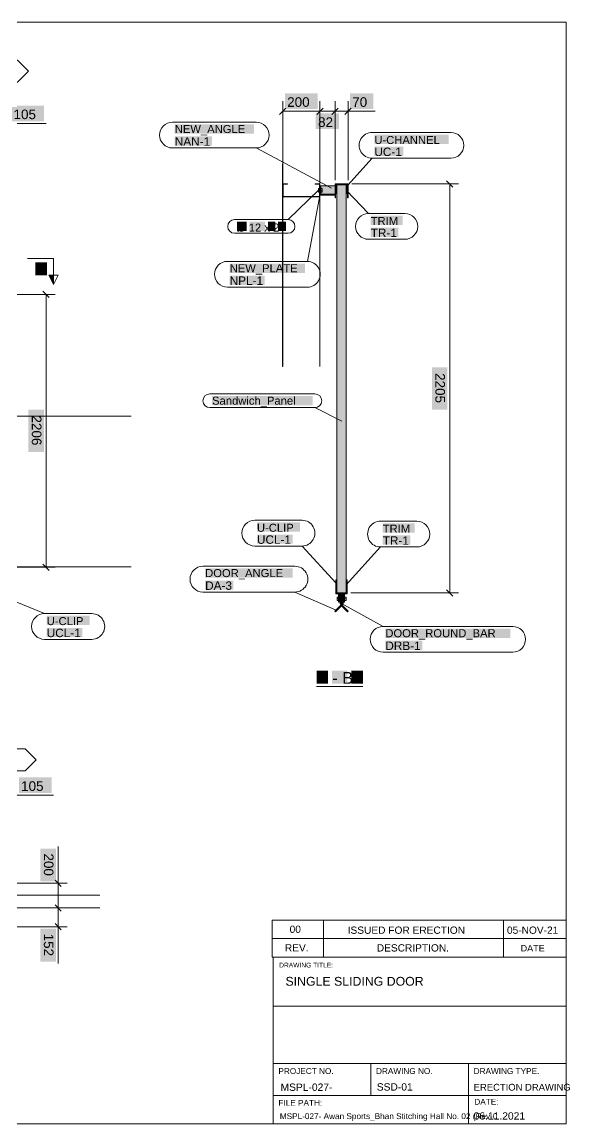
# Model space of a CAD drawing. Header units: inches. Extents: x 0.2 to 15.9, y 0.4 to 11.3.
# Drawn here: x 10.43 to 15.85, y 0.39 to 11.3 of the extents above; entities that cross this region are included whole.
import ezdxf

# ---------------------------------------------------------------- set-up
doc = ezdxf.new("R2010")
doc.units = ezdxf.units.IN
doc.header["$MEASUREMENT"] = 0
doc.layers.add('PDF_Geometry', color=7, linetype='Continuous')
doc.layers.add('PDF_Text', color=7, linetype='Continuous')
doc.layers.add('PDF_Solid Fills', color=7, linetype='Continuous', true_color=0xffffff)
doc.styles.add('PDF Arial', font='arial.ttf')

msp = doc.modelspace()

# ---------------------------------------------------------------- hatches: boundary and pattern name
at = {"layer": 'PDF_Solid Fills', "transparency": 33554559}
for color, points in [(256, [(13.35926015581333, 10.43830318485944), (13.35926015581333, 10.59252240194277), (13.35926015581333, 10.59252240194277), (13.03507272125777, 10.59252240194277), (13.03507272125777, 10.59252240194277), (13.03507272125777, 10.43830318485944), (13.03507272125777, 10.43830318485944)]), (256, [(13.90948162745222, 10.43830318485944), (13.90948162745222, 10.59252240194277), (13.90948162745222, 10.59252240194277), (13.67866770786889, 10.59252240194277), (13.67866770786889, 10.59252240194277), (13.67866770786889, 10.43830318485944), (13.67866770786889, 10.43830318485944)]), (256, [(10.65250526256833, 10.316674009785), (10.65250526256833, 10.47089452222945), (10.65250526256833, 10.47089452222945), (10.32831782801277, 10.47089452222945), (10.32831782801277, 10.47089452222945), (10.32831782801277, 10.316674009785), (10.32831782801277, 10.316674009785)]), (256, [(13.57144030581333, 10.24002225958166), (13.57144030581333, 10.394241476665), (13.57144030581333, 10.394241476665), (13.34063027231333, 10.394241476665), (13.34063027231333, 10.394241476665), (13.34063027231333, 10.24002225958166), (13.34063027231333, 10.24002225958166)]), (256, [(12.72881956128554, 10.19409393602611), (12.72881956128554, 10.28589099652611), (12.72881956128554, 10.28589099652611), (11.94527116950777, 10.28589099652611), (11.94527116950777, 10.28589099652611), (11.94527116950777, 10.19409393602611), (11.94527116950777, 10.19409393602611)]), (256, [(12.72881956128554, 10.19409393602611), (12.72881956128554, 10.28589099652611), (12.72881956128554, 10.28589099652611), (11.94527116950777, 10.28589099652611), (11.94527116950777, 10.28589099652611), (11.94527116950777, 10.19409393602611), (11.94527116950777, 10.19409393602611)]), (256, [(12.31255008678555, 10.07475749830389), (12.31255008678555, 10.16655455880389), (12.31255008678555, 10.16655455880389), (11.94527116950777, 10.16655455880389), (11.94527116950777, 10.16655455880389), (11.94527116950777, 10.07475749830389), (11.94527116950777, 10.07475749830389)]), (256, [(12.31255008678555, 10.07475749830389), (12.31255008678555, 10.16655455880389), (12.31255008678555, 10.16655455880389), (11.94527116950777, 10.16655455880389), (11.94527116950777, 10.16655455880389), (11.94527116950777, 10.07475749830389), (11.94527116950777, 10.07475749830389)]), (256, [(14.65435442253555, 10.09259850688722), (14.65435442253555, 10.18439556738722), (14.65435442253555, 10.18439556738722), (13.91934839303555, 10.18439556738722), (13.91934839303555, 10.18439556738722), (13.91934839303555, 10.09259850688722), (13.91934839303555, 10.09259850688722)]), (256, [(14.65435442253555, 10.09259850688722), (14.65435442253555, 10.18439556738722), (14.65435442253555, 10.18439556738722), (13.91934839303555, 10.18439556738722), (13.91934839303555, 10.18439556738722), (13.91934839303555, 10.09259850688722), (13.91934839303555, 10.09259850688722)]), (256, [(14.20495997370221, 9.973262069165), (14.20495997370221, 10.065059129665), (14.20495997370221, 10.065059129665), (13.91934839303555, 10.065059129665), (13.91934839303555, 10.065059129665), (13.91934839303555, 9.973262069165), (13.91934839303555, 9.973262069165)]), (256, [(14.20495997370221, 9.973262069165), (14.20495997370221, 10.065059129665), (14.20495997370221, 10.065059129665), (13.91934839303555, 10.065059129665), (13.91934839303555, 10.065059129665), (13.91934839303555, 9.973262069165), (13.91934839303555, 9.973262069165)]), (256, [(14.19870337953555, 9.290425413053887), (14.19870337953555, 9.382222473553888), (14.19870337953555, 9.382222473553888), (13.88341896189666, 9.382222473553888), (13.88341896189666, 9.382222473553888), (13.88341896189666, 9.290425413053887), (13.88341896189666, 9.290425413053887)]), (256, [(14.19870337953555, 9.290425413053887), (14.19870337953555, 9.382222473553888), (14.19870337953555, 9.382222473553888), (13.88341896189666, 9.382222473553888), (13.88341896189666, 9.382222473553888), (13.88341896189666, 9.290425413053887), (13.88341896189666, 9.290425413053887)]), (256, [(12.65592441011888, 9.230244231192778), (12.65592441011888, 9.322041291692777), (12.65592441011888, 9.322041291692777), (12.55955472489666, 9.322041291692777), (12.55955472489666, 9.322041291692777), (12.55955472489666, 9.230244231192778), (12.55955472489666, 9.230244231192778)]), (256, [(12.65592441011888, 9.230244231192778), (12.65592441011888, 9.322041291692777), (12.65592441011888, 9.322041291692777), (12.55955472489666, 9.322041291692777), (12.55955472489666, 9.322041291692777), (12.55955472489666, 9.230244231192778), (12.55955472489666, 9.230244231192778)]), (256, [(12.83908847122999, 9.230244231192778), (12.83908847122999, 9.322041291692777), (12.83908847122999, 9.322041291692777), (12.6834637873411, 9.322041291692777), (12.6834637873411, 9.322041291692777), (12.6834637873411, 9.230244231192778), (12.6834637873411, 9.230244231192778)]), (256, [(12.83908847122999, 9.230244231192778), (12.83908847122999, 9.322041291692777), (12.83908847122999, 9.322041291692777), (12.6834637873411, 9.322041291692777), (12.6834637873411, 9.322041291692777), (12.6834637873411, 9.230244231192778), (12.6834637873411, 9.230244231192778)]), (256, [(12.93906185106333, 9.230244231192778), (12.93906185106333, 9.322041291692777), (12.93906185106333, 9.322041291692777), (12.86662784845222, 9.322041291692777), (12.86662784845222, 9.322041291692777), (12.86662784845222, 9.230244231192778), (12.86662784845222, 9.230244231192778)]), (256, [(12.93906185106333, 9.230244231192778), (12.93906185106333, 9.322041291692777), (12.93906185106333, 9.322041291692777), (12.86662784845222, 9.322041291692777), (12.86662784845222, 9.322041291692777), (12.86662784845222, 9.230244231192778), (12.86662784845222, 9.230244231192778)]), (256, [(13.04441357022999, 9.230244231192778), (13.04441357022999, 9.322041291692777), (13.04441357022999, 9.322041291692777), (12.96660122828555, 9.322041291692777), (12.96660122828555, 9.322041291692777), (12.96660122828555, 9.230244231192778), (12.96660122828555, 9.230244231192778)]), (256, [(13.04441357022999, 9.230244231192778), (13.04441357022999, 9.322041291692777), (13.04441357022999, 9.322041291692777), (12.96660122828555, 9.322041291692777), (12.96660122828555, 9.322041291692777), (12.96660122828555, 9.230244231192778), (12.96660122828555, 9.230244231192778)]), (256, [(14.15540463903555, 9.171088975331665), (14.15540463903555, 9.262886035831666), (14.15540463903555, 9.262886035831666), (13.88341896189666, 9.262886035831666), (13.88341896189666, 9.262886035831666), (13.88341896189666, 9.171088975331665), (13.88341896189666, 9.171088975331665)]), (256, [(14.15540463903555, 9.171088975331665), (14.15540463903555, 9.262886035831666), (14.15540463903555, 9.262886035831666), (13.88341896189666, 9.262886035831666), (13.88341896189666, 9.262886035831666), (13.88341896189666, 9.171088975331665), (13.88341896189666, 9.171088975331665)]), (256, [(10.68171954170722, 8.792764565673888), (10.68171954170722, 8.921281227590557), (10.68171954170722, 8.921281227590557), (10.56738578859611, 8.921281227590557), (10.56738578859611, 8.921281227590557), (10.56738578859611, 8.792764565673888), (10.56738578859611, 8.792764565673888)]), (256, [(13.23464382620222, 8.816792167109444), (13.23464382620222, 8.908589227609443), (13.23464382620222, 8.908589227609443), (12.48834354317444, 8.908589227609443), (12.48834354317444, 8.908589227609443), (12.48834354317444, 8.816792167109444), (12.48834354317444, 8.816792167109444)]), (256, [(13.23464382620222, 8.816792167109444), (13.23464382620222, 8.908589227609443), (13.23464382620222, 8.908589227609443), (12.48834354317444, 8.908589227609443), (12.48834354317444, 8.908589227609443), (12.48834354317444, 8.816792167109444), (12.48834354317444, 8.816792167109444)]), (7, [(10.700078694735, 8.792764565673888), (10.74597852034611, 8.792764565673888), (10.74597852034611, 8.792764565673888), (10.745977224985, 8.70096750517389), (10.745977224985, 8.70096750517389)]), (256, [(12.83531637967444, 8.697455729387222), (12.83531637967444, 8.789252789887222), (12.83531637967444, 8.789252789887222), (12.48834354317444, 8.789252789887222), (12.48834354317444, 8.789252789887222), (12.48834354317444, 8.697455729387222), (12.48834354317444, 8.697455729387222)]), (256, [(12.83531637967444, 8.697455729387222), (12.83531637967444, 8.789252789887222), (12.83531637967444, 8.789252789887222), (12.48834354317444, 8.789252789887222), (12.48834354317444, 8.789252789887222), (12.48834354317444, 8.697455729387222), (12.48834354317444, 8.697455729387222)]), (256, [(14.64249927764667, 7.881840673303887), (14.48828135592444, 7.881840673303887), (14.48828135592444, 7.881840673303887), (14.48828135592444, 7.464277133053888), (14.48828135592444, 7.464277133053888), (14.64250057300777, 7.464278428414999), (14.64250057300777, 7.464278428414999)]), (256, [(13.30922424217444, 7.505710553553888), (13.30922424217444, 7.597507614053887), (13.30922424217444, 7.597507614053887), (12.31420167220221, 7.597507614053887), (12.31420167220221, 7.597507614053887), (12.31420167220221, 7.505710553553888), (12.31420167220221, 7.505710553553888)]), (256, [(13.30922424217444, 7.505710553553888), (13.30922424217444, 7.597507614053887), (13.30922424217444, 7.597507614053887), (12.31420167220221, 7.597507614053887), (12.31420167220221, 7.597507614053887), (12.31420167220221, 7.505710553553888), (12.31420167220221, 7.505710553553888)]), (256, [(10.65067750804055, 7.462753840201668), (10.49645829095722, 7.462753840201668), (10.49645829095722, 7.462753840201668), (10.49646088167944, 7.045190299951668), (10.49646088167944, 7.045190299951668), (10.65068009876277, 7.045191595312779), (10.65068009876277, 7.045191595312779)]), (256, [(13.18240320795221, 6.254915046109443), (13.18240320795221, 6.346712106609444), (13.18240320795221, 6.346712106609444), (12.75824368892444, 6.346712106609444), (12.75824368892444, 6.346712106609444), (12.75824368892444, 6.254915046109443), (12.75824368892444, 6.254915046109443)]), (256, [(13.18240320795221, 6.254915046109443), (13.18240320795221, 6.346712106609444), (13.18240320795221, 6.346712106609444), (12.75824368892444, 6.346712106609444), (12.75824368892444, 6.346712106609444), (12.75824368892444, 6.254915046109443), (12.75824368892444, 6.254915046109443)]), (256, [(14.31742711145221, 6.245172635192776), (14.31742711145221, 6.336969695692777), (14.31742711145221, 6.336969695692777), (14.00214398917444, 6.336969695692777), (14.00214398917444, 6.336969695692777), (14.00214398917444, 6.245172635192776), (14.00214398917444, 6.245172635192776)]), (256, [(14.31742711145221, 6.245172635192776), (14.31742711145221, 6.336969695692777), (14.31742711145221, 6.336969695692777), (14.00214398917444, 6.336969695692777), (14.00214398917444, 6.336969695692777), (14.00214398917444, 6.245172635192776), (14.00214398917444, 6.245172635192776)]), (256, [(13.11194074495222, 6.135578608387221), (13.11194074495222, 6.227375668887221), (13.11194074495222, 6.227375668887221), (12.75824368892444, 6.227375668887221), (12.75824368892444, 6.227375668887221), (12.75824368892444, 6.135578608387221), (12.75824368892444, 6.135578608387221)]), (256, [(13.11194074495222, 6.135578608387221), (13.11194074495222, 6.227375668887221), (13.11194074495222, 6.227375668887221), (12.75824368892444, 6.227375668887221), (12.75824368892444, 6.227375668887221), (12.75824368892444, 6.135578608387221), (12.75824368892444, 6.135578608387221)]), (256, [(14.27412837095221, 6.125836197470555), (14.27412837095221, 6.217633257970555), (14.27412837095221, 6.217633257970555), (14.00214398917444, 6.217633257970555), (14.00214398917444, 6.217633257970555), (14.00214398917444, 6.125836197470555), (14.00214398917444, 6.125836197470555)]), (256, [(14.27412837095221, 6.125836197470555), (14.27412837095221, 6.217633257970555), (14.27412837095221, 6.217633257970555), (14.00214398917444, 6.217633257970555), (14.00214398917444, 6.217633257970555), (14.00214398917444, 6.125836197470555), (14.00214398917444, 6.125836197470555)]), (256, [(13.11150679897999, 5.799390948498333), (13.11150679897999, 5.891188008998332), (13.11150679897999, 5.891188008998332), (12.24579753800777, 5.891188008998332), (12.24579753800777, 5.891188008998332), (12.24579753800777, 5.799390948498333), (12.24579753800777, 5.799390948498333)]), (256, [(13.11150679897999, 5.799390948498333), (13.11150679897999, 5.891188008998332), (13.11150679897999, 5.891188008998332), (12.24579753800777, 5.891188008998332), (12.24579753800777, 5.891188008998332), (12.24579753800777, 5.799390948498333), (12.24579753800777, 5.799390948498333)]), (256, [(12.52468489914666, 5.68005451077611), (12.52468489914666, 5.77185157127611), (12.52468489914666, 5.77185157127611), (12.24579753800777, 5.77185157127611), (12.24579753800777, 5.77185157127611), (12.24579753800777, 5.68005451077611), (12.24579753800777, 5.68005451077611)]), (256, [(12.52468489914666, 5.68005451077611), (12.52468489914666, 5.77185157127611), (12.52468489914666, 5.77185157127611), (12.24579753800777, 5.77185157127611), (12.24579753800777, 5.77185157127611), (12.24579753800777, 5.68005451077611), (12.24579753800777, 5.68005451077611)]), (256, [(11.10265102084611, 5.331226768979446), (11.10265102084611, 5.423023829479445), (11.10265102084611, 5.423023829479445), (10.67849150181833, 5.423023829479445), (10.67849150181833, 5.423023829479445), (10.67849150181833, 5.331226768979446), (10.67849150181833, 5.331226768979446)]), (256, [(11.10265102084611, 5.331226768979446), (11.10265102084611, 5.423023829479445), (11.10265102084611, 5.423023829479445), (10.67849150181833, 5.423023829479445), (10.67849150181833, 5.423023829479445), (10.67849150181833, 5.331226768979446), (10.67849150181833, 5.331226768979446)]), (256, [(11.03218855784611, 5.211890331257223), (11.03218855784611, 5.303687391757224), (11.03218855784611, 5.303687391757224), (10.67849150181833, 5.303687391757224), (10.67849150181833, 5.303687391757224), (10.67849150181833, 5.211890331257223), (10.67849150181833, 5.211890331257223)]), (256, [(11.03218855784611, 5.211890331257223), (11.03218855784611, 5.303687391757224), (11.03218855784611, 5.303687391757224), (10.67849150181833, 5.303687391757224), (10.67849150181833, 5.303687391757224), (10.67849150181833, 5.211890331257223), (10.67849150181833, 5.211890331257223)]), (256, [(15.26571175717444, 5.203930285414999), (15.26571175717444, 5.295727345914999), (15.26571175717444, 5.295727345914999), (14.02824162948, 5.295727345914999), (14.02824162948, 5.295727345914999), (14.02824162948, 5.203930285414999), (14.02824162948, 5.203930285414999)]), (256, [(15.26571175717444, 5.203930285414999), (15.26571175717444, 5.295727345914999), (15.26571175717444, 5.295727345914999), (14.02824162948, 5.295727345914999), (14.02824162948, 5.295727345914999), (14.02824162948, 5.203930285414999), (14.02824162948, 5.203930285414999)]), (256, [(14.39552054675778, 5.084593847692777), (14.39552054675778, 5.176390908192777), (14.39552054675778, 5.176390908192777), (14.02824162948, 5.176390908192777), (14.02824162948, 5.176390908192777), (14.02824162948, 5.084593847692777), (14.02824162948, 5.084593847692777)]), (256, [(14.39552054675778, 5.084593847692777), (14.39552054675778, 5.176390908192777), (14.39552054675778, 5.176390908192777), (14.02824162948, 5.176390908192777), (14.02824162948, 5.176390908192777), (14.02824162948, 5.084593847692777), (14.02824162948, 5.084593847692777)]), (256, [(13.46188254911888, 4.749862173692776), (13.46188254911888, 4.878377540248332), (13.46188254911888, 4.878377540248332), (13.34754750064666, 4.878377540248332), (13.34754750064666, 4.878377540248332), (13.34754750064666, 4.749862173692776), (13.34754750064666, 4.749862173692776)]), (256, [(13.65273587378555, 4.749862173692776), (13.65273587378555, 4.878377540248332), (13.65273587378555, 4.878377540248332), (13.50043638186888, 4.878377540248332), (13.50043638186888, 4.878377540248332), (13.50043638186888, 4.749862173692776), (13.50043638186888, 4.749862173692776)]), (256, [(13.80562475500777, 4.749862173692776), (13.80562475500777, 4.878377540248332), (13.80562475500777, 4.878377540248332), (13.69128970653555, 4.878377540248332), (13.69128970653555, 4.878377540248332), (13.69128970653555, 4.749862173692776), (13.69128970653555, 4.749862173692776)]), (256, [(10.72731240559583, 3.668601624289724), (10.72731240559583, 3.822822136734167), (10.72731240559583, 3.822822136734167), (10.40312497104028, 3.822822136734167), (10.40312497104028, 3.822822136734167), (10.40312497104028, 3.668601624289724), (10.40312497104028, 3.668601624289724)]), (256, [(10.76987149490139, 3.11929597295639), (10.61565227781805, 3.11929597295639), (10.61565227781805, 3.11929597295639), (10.61565357317916, 2.795107243039726), (10.61565357317916, 2.795107243039726), (10.7698727902625, 2.795107243039726), (10.7698727902625, 2.795107243039726)]), (256, [(10.76987149490139, 2.325717600095281), (10.61565227781805, 2.325717600095281), (10.61565227781805, 2.325717600095281), (10.61565357317916, 2.001530165539723), (10.61565357317916, 2.001530165539723), (10.7698727902625, 2.001530165539723), (10.7698727902625, 2.001530165539723)])]:
    msp.add_hatch(color=color, dxfattribs=at).paths.add_polyline_path(points)
h = msp.add_hatch(color=7, dxfattribs=at)
h.paths.add_polyline_path([(13.01313837156333, 10.41627168308166), (13.01350625411888, 10.41626650163722)], flags=0)
h.paths.add_polyline_path([(13.01314355300784, 10.41664215626665, 0.4137932044647283), (13.01276789828555, 10.41626650163722)], flags=0)
h = msp.add_hatch(color=7, dxfattribs=at)
h.paths.add_polyline_path([(13.38119709622999, 10.41627168308166), (13.38157016022999, 10.41626650163722)], flags=0)
h.paths.add_polyline_path([(13.38157016022484, 10.41626650163721, 0.4137931939431211), (13.38119450550777, 10.41664215635944)], flags=0)
h = msp.add_hatch(color=7, dxfattribs=at)
h.paths.add_polyline_path([(13.38119709622999, 10.41627168308166), (13.38157016022999, 10.41626650163722)], flags=0)
h.paths.add_polyline_path([(13.38157016022484, 10.41626650163721, 0.4137931939431211), (13.38119450550777, 10.41664215635944)], flags=0)
h = msp.add_hatch(color=7, dxfattribs=at)
h.paths.add_polyline_path([(13.53087348189666, 10.41627168308166), (13.53123618300777, 10.41626650163722)], flags=0)
h.paths.add_polyline_path([(13.53087348189675, 10.41590380057645, 0.4152420814774508), (13.53123618300777, 10.41626650163722)], flags=0)
h.paths.add_polyline_path([(13.5305107808251, 10.41626650163715, 0.4152421701289797), (13.53087348189666, 10.41590380052611)], flags=0)
h = msp.add_hatch(color=7, dxfattribs=at)
h.paths.add_polyline_path([(13.53087348189666, 10.41627168308166), (13.53123618300777, 10.41626650163722)], flags=0)
h.paths.add_polyline_path([(13.53087348189675, 10.41590380057645, 0.4152420814774508), (13.53123618300777, 10.41626650163722)], flags=0)
h.paths.add_polyline_path([(13.5305107808251, 10.41626650163715, 0.4152421701289797), (13.53087348189666, 10.41590380052611)], flags=0)
h = msp.add_hatch(color=7, dxfattribs=at)
h.paths.add_polyline_path([(13.65939014381333, 10.41627168308166), (13.65976191245222, 10.41626650163722)], flags=0)
h.paths.add_polyline_path([(13.65976191242091, 10.4162665016372, 0.4137931143410961), (13.65938625772999, 10.41664215635944)], flags=0)
at = {"layer": 'PDF_Solid Fills', "true_color": 0xe4e4e4, "transparency": 33554559}
for points in [[(13.38950683775777, 9.587261297748332), (13.38950683775777, 9.679058358248334), (13.38950683775777, 9.679058358248334), (13.38032661356332, 9.679058358248334), (13.38032661356332, 9.679058358248334), (13.38032661356332, 9.587261297748332), (13.38032661356332, 9.587261297748332)], [(13.38950683775777, 9.587261297748332), (13.53087348189666, 9.587261297748332), (13.53087348189666, 9.587261297748332), (13.53087348189666, 9.679058358248334), (13.53087348189666, 9.679058358248334), (13.38950683775777, 9.679058358248334), (13.38950683775777, 9.679058358248334)], [(13.65939014381333, 9.69741751127611), (13.53087348189666, 9.69741751127611), (13.53087348189666, 9.69741751127611), (13.53087348189666, 9.55972192052611), (13.53087348189666, 9.55972192052611), (13.53638265270222, 9.55972192052611), (13.53638265270222, 9.55972192052611), (13.53638265270222, 9.691910931192776), (13.53638265270222, 9.691910931192776), (13.65388356372999, 9.691910931192776), (13.65388356372999, 9.691910931192776), (13.65388356372999, 9.55972192052611), (13.65388356372999, 9.55972192052611), (13.65939014381333, 9.55972192052611), (13.65939014381333, 9.55972192052611)], [(13.64102969542444, 9.689156993470554), (13.54923263492444, 9.689156993470554), (13.54923263492444, 9.689156993470554), (13.54923263492444, 5.650077263942777), (13.54923263492444, 5.650077263942777), (13.64102969542444, 5.650077263942777), (13.64102969542444, 5.650077263942777)], [(13.65204544631333, 5.779512336887221), (13.64653886623, 5.779512336887221), (13.64653886623, 5.779512336887221), (13.64653886623, 5.647323326220554), (13.64653886623, 5.647323326220554), (13.5437260548411, 5.647323326220554), (13.5437260548411, 5.647323326220554), (13.5437260548411, 5.779512336887221), (13.5437260548411, 5.779512336887221), (13.53821817939666, 5.779512336887221), (13.53821817939666, 5.779512336887221), (13.53821817939666, 5.64181545077611), (13.53821817939666, 5.64181545077611), (13.65204544631333, 5.64181545077611), (13.65204544631333, 5.64181545077611)], [(13.61899948900777, 5.559198614470554), (13.62450606909111, 5.559198614470554), (13.62450606909111, 5.559198614470554), (13.62450606909111, 5.64181545077611), (13.62450606909111, 5.64181545077611), (13.56575755661889, 5.64181545077611), (13.56575755661889, 5.64181545077611), (13.56575755661889, 5.559198614470554), (13.56575755661889, 5.559198614470554), (13.57126543206332, 5.559198614470554), (13.57126543206332, 5.559198614470554), (13.57126543206332, 5.636307575331666), (13.57126543206332, 5.636307575331666), (13.61899948900777, 5.636307575331666), (13.61899948900777, 5.636307575331666)], [(13.58044565625777, 5.544510514831666), (13.60982056017443, 5.544510514831666), (13.60982056017443, 5.544510514831666), (13.60982056017443, 5.636307575331666), (13.60982056017443, 5.636307575331666), (13.58044565625777, 5.636307575331666), (13.58044565625777, 5.636307575331666)], [(13.66004171045222, 5.468584218664999), (13.59513116517443, 5.533494763942777), (13.59513116517443, 5.533494763942777), (13.53022191525777, 5.468584218664999), (13.53022191525777, 5.468584218664999), (13.53671167442444, 5.462093164137221), (13.53671167442444, 5.462093164137221), (13.59513116517443, 5.520512654887221), (13.59513116517443, 5.520512654887221), (13.65355195128555, 5.462093164137221), (13.65355195128555, 5.462093164137221)]]:
    msp.add_hatch(color=254, dxfattribs=at).paths.add_polyline_path(points)
at = {"layer": 'PDF_Solid Fills', "transparency": 33554559}
h = msp.add_hatch(color=7, dxfattribs=at)
h.paths.add_polyline_path([(10.79190429204028, 2.77582967898417), (10.79227476531805, 2.775834860428613)], flags=0)
h.paths.add_polyline_path([(10.79189911059583, 2.775459205709776, 0.4137930801144044), (10.79227476531805, 2.775834860428613)], flags=0)
h = msp.add_hatch(color=7, dxfattribs=at)
h.paths.add_polyline_path([(10.79190429204028, 2.531037517650833), (10.79227476531805, 2.531037517650833)], flags=0)
h.paths.add_polyline_path([(10.79153640948241, 2.531037517650837, 0.4152421039752606), (10.79189911059583, 2.530674816539722)], flags=0)
h.paths.add_polyline_path([(10.79189911059582, 2.531400218756798, 0.4152420987784724), (10.79153640948472, 2.531037517650833)], flags=0)
h = msp.add_hatch(color=7, dxfattribs=at)
h.paths.add_polyline_path([(10.79190429204028, 2.531037517650833), (10.79227476531805, 2.531037517650833)], flags=0)
h.paths.add_polyline_path([(10.79153640948241, 2.531037517650837, 0.4152421039752606), (10.79189911059583, 2.530674816539722)], flags=0)
h.paths.add_polyline_path([(10.79189911059582, 2.531400218756798, 0.4152420987784724), (10.79153640948472, 2.531037517650833)], flags=0)
h = msp.add_hatch(color=7, dxfattribs=at)
h.paths.add_polyline_path([(10.79190429204028, 2.344996459511946), (10.79227476531805, 2.344997754873059)], flags=0)
h.paths.add_polyline_path([(10.79153640948555, 2.344997754873058, 0.4152420833879865), (10.79189911059583, 2.344635053761948)], flags=0)
h.paths.add_polyline_path([(10.79189911059583, 2.34536045598401, 0.4152421099200545), (10.79153640948472, 2.344997754873059)], flags=0)

# ---------------------------------------------------------------- linework, layer by layer
at = {"layer": 'PDF_Geometry', "lineweight": 9}
for points in [[(0.3936978358333333, 0.3937011275000013), (15.81563249777777, 0.3937011275000013), (15.81563249777777, 11.29921678583333), (0.3936978358333333, 11.29921678583333)], [(10.38983193645722, 10.92336156761833), (10.22824859145722, 10.92336156761833), (10.11809108256833, 10.81321701234055), (10.22824859145722, 10.70305950345167), (10.38983193645722, 10.70305950345167), (10.49998944534611, 10.81321701234055)], [(13.35004107078554, 10.385113066915), (13.41234794022999, 10.44743288997055)], [(13.49972004717444, 10.385113066915), (13.56202691661888, 10.44743288997055)], [(13.01313837156333, 9.891469082526111), (13.01226788889666, 9.891469082526111), (13.01226788889666, 7.890848614470554), (13.01313837156333, 7.890848614470554)], [(13.38119709622999, 9.891469082526111), (13.38032661356332, 9.891469082526111), (13.38032661356332, 7.890848614470554), (13.38119709622999, 7.890848614470554)], [(13.37966597939666, 9.690164784415), (13.37884990189666, 9.691913521914998), (13.37774884495222, 9.693480908859444), (13.37638871578555, 9.69484103802611), (13.37482132884111, 9.695942094970555), (13.37308554495222, 9.696758172470554), (13.37122022495222, 9.697250409692778), (13.36931604411888, 9.69741880663722), (13.33443196939666, 9.69741880663722), (13.33443196939666, 9.694659687470555), (13.36931604411888, 9.694659687470555), (13.3707409413411, 9.694543104970554), (13.3721399313411, 9.694167450248333), (13.37344824606333, 9.693558630526107), (13.37462702467444, 9.692729599415), (13.3756374063411, 9.691719217748332), (13.37646643745221, 9.690527485526111), (13.37707525717444, 9.689232124415), (13.37745091189666, 9.687833134414998), (13.37756749439666, 9.686408237192776), (13.37756749439666, 9.579916600248332), (13.37741205106333, 9.578310352470554), (13.37694572106333, 9.576755919137222), (13.37618145800777, 9.575331021914998), (13.37515812272999, 9.574074521637222), (13.37390162245222, 9.573051186359441), (13.37247672523, 9.572286923303889), (13.37092229189666, 9.571820593303888), (13.36931604411888, 9.571652196359445), (13.02415412245222, 9.571652196359445), (13.02254787467444, 9.571820593303888), (13.0209934413411, 9.572286923303889), (13.01956854411888, 9.573051186359441), (13.01831204384111, 9.574074521637222), (13.01728870856333, 9.575331021914998), (13.01652444550777, 9.576755919137222), (13.01604516189666, 9.578310352470554), (13.01588971856333, 9.579916600248332), (13.01588971856333, 9.686408237192776), (13.01601925467444, 9.687833134414998), (13.01639490939666, 9.689232124415), (13.01700372911889, 9.690527485526111), (13.01781980661889, 9.691719217748332), (13.01884314189666, 9.692729599415), (13.02002192050777, 9.693558630526107), (13.02133023522999, 9.694167450248333), (13.02271627161889, 9.694543104970554), (13.02415412245222, 9.694659687470555), (13.05903819717444, 9.694659687470555), (13.05903819717444, 9.69741880663722), (13.02415412245222, 9.69741880663722), (13.02223698800778, 9.697250409692778), (13.02038462161888, 9.696758172470554), (13.01864883773, 9.695942094970555), (13.01706849717444, 9.69484103802611), (13.01572132161889, 9.693480908859444), (13.01460731106332, 9.691913521914998), (13.01380418717444, 9.690164784415), (13.0132989963411, 9.688312418026111), (13.01314355300777, 9.686408237192776), (13.01314355300777, 9.579916600248332), (13.01335081078555, 9.577766300803887), (13.01397258411888, 9.575706676637221), (13.01499591939666, 9.573802495803887), (13.01636900217444, 9.572131479970555), (13.01802706439666, 9.570758397192778), (13.01993124522999, 9.569735061914999), (13.02200382300777, 9.569113288581663), (13.02415412245222, 9.568906030803888), (13.36931604411888, 9.568906030803888), (13.37122022495222, 9.569074427748332), (13.37308554495222, 9.569566664970555), (13.37482132884111, 9.570382742470555), (13.37638871578555, 9.571483799414999), (13.37774884495222, 9.572830974970554), (13.37884990189666, 9.57441131552611), (13.37966597939666, 9.576147099415), (13.38015821661888, 9.577999465803888), (13.38032661356332, 9.579916600248332), (13.38032661356332, 9.686408237192776), (13.38015821661888, 9.688312418026111)], [(13.53087348189666, 9.69741880663722), (13.53087348189666, 9.55972192052611), (13.53637876661888, 9.55972192052611), (13.53637876661888, 9.691913521914998), (13.65388097300777, 9.691913521914998), (13.65388097300777, 9.55972192052611), (13.65938625772999, 9.55972192052611), (13.65938625772999, 9.69741880663722)], [(13.54556287689666, 9.691913521914998), (13.54556287689666, 9.599657903581665), (13.54832199606333, 9.599657903581665), (13.54832199606333, 9.689154402748333), (13.64195069717444, 9.689154402748333), (13.64195069717444, 9.599657903581665), (13.64470981634111, 9.599657903581665), (13.64470981634111, 9.691913521914998)], [(13.54922874884111, 9.689154402748333), (13.54922874884111, 5.650075968581665), (13.64103099078555, 5.650075968581665), (13.64103099078555, 9.689154402748333)], [(10.70008387617944, 8.792764565673888), (10.79187316451277, 8.792764565673888), (10.74597852034611, 8.700962323729446)], [(13.62450218300778, 5.641811564692777), (13.62450218300778, 5.55919343302611), (13.61899689828555, 5.55919343302611), (13.61899689828555, 5.636306279970554), (13.5712628413411, 5.636306279970554), (13.5712628413411, 5.55919343302611), (13.56575755661889, 5.55919343302611), (13.56575755661889, 5.641811564692777)], [(13.59513634661888, 5.533493468581665), (13.5302258013411, 5.468582923303888), (13.53671556050777, 5.462093164137221), (13.59513634661888, 5.520513950248332), (13.65355713273, 5.462093164137221), (13.66004689189666, 5.468582923303888)], [(10.46463907948472, 4.10778992292861), (10.30305573448472, 4.10778992292861), (10.19289822559583, 3.997632414039724), (10.30305573448472, 3.887474905150831), (10.46463907948472, 3.887474905150831), (10.57479658837361, 3.997632414039724)], [(10.88003548059583, 2.531037517650833), (9.661709494762501, 2.531037517650833)], [(10.82306549892916, 2.499884082928609), (10.76074567587361, 2.562190952373054)]]:
    msp.add_lwpolyline(points, close=True, dxfattribs=at)
for points in [[(13.01314355300777, 9.723118771081666), (13.01314355300777, 10.51541344108166)], [(13.38119450550777, 10.51541344108166), (13.38119450550777, 9.715774073581663), (13.38119450550777, 10.50440287163722)], [(13.53087348189666, 10.50440287163722), (13.53087348189666, 9.734142294137222), (13.53087348189666, 10.51541344108166)], [(13.65938625772999, 9.734142294137222), (13.65938625772999, 10.51541344108166)], [(13.04429698772999, 10.44743288997055), (12.98197716467443, 10.385113066915)], [(13.01314355300777, 10.41626650163722), (13.38119450550777, 10.41626650163722), (13.53087348189666, 10.41626650163722), (13.65938625772999, 10.41626650163722), (13.92875660078555, 10.41626650163722), (13.65938625772999, 10.41626650163722)], [(13.69053969245221, 10.44743288997055), (13.62823282300777, 10.385113066915)], [(2.847760263957222, 10.29464509872944), (10.18052748812389, 10.29464509872944), (10.30904026395722, 10.29464509872944), (10.67178023590166, 10.29464509872944), (10.30904026395722, 10.29464509872944)], [(14.63338123078555, 9.728572241359444), (14.69568810022999, 9.666265371915)], [(13.37756749439666, 9.650604456081666), (13.36563721856333, 9.650604456081666), (13.36563721856333, 9.615720381359443), (13.37756749439666, 9.615720381359443)], [(13.36563721856333, 9.633155941915), (13.37756749439666, 9.633155941915)], [(13.38032661356332, 9.679063539692777), (13.3895107238411, 9.679063539692777)], [(13.53087348189666, 9.679063539692777), (13.3895107238411, 9.679063539692777), (13.3895107238411, 9.587261297748332), (13.53087348189666, 9.587261297748332)], [(13.3895107238411, 9.615720381359443), (13.40418716522999, 9.615720381359443), (13.40418716522999, 9.650604456081666), (13.3895107238411, 9.650604456081666)], [(13.3895107238411, 9.633155941915), (13.40418716522999, 9.633155941915)], [(13.69610974523, 9.69741880663722), (14.75265808189666, 9.69741880663722)], [(14.66453337014666, 9.69741751127611), (14.66489736661888, 9.69741880663722)], [(14.66453466550778, 5.648702885803888), (14.66453466550778, 9.69741880663722)], [(13.3895107238411, 9.587261297748332), (13.38032661356332, 9.587261297748332)], [(13.3895107238411, 9.596445408026108), (13.53087348189666, 9.596445408026108)], [(10.74597852034611, 8.700962323729446), (10.74597852034611, 8.958000829007222), (10.48894001506833, 8.958000829007222)], [(10.64155946117944, 8.635157979285001), (10.70386633062389, 8.572851109840556)], [(9.804160317290556, 8.60400454456278), (10.76083631229055, 8.60400454456278)], [(10.67271030517944, 8.60400454456278), (10.67307559701277, 8.60400454456278)], [(10.67271289590166, 5.903940890951668), (10.67271289590166, 8.60400454456278)], [(1.587322088401666, 7.399629597896112), (1.477164579512777, 7.509787106785001), (0.8628395725683333, 7.509787106785001), (0.7526820636794458, 7.399629597896112), (0.8628395725683333, 7.289472089007223), (1.477164579512777, 7.289472089007223), (1.587322088401666, 7.399629597896112), (11.51489192229055, 7.399629597896112)], [(1.587322088401666, 5.906389123451668), (1.477164579512777, 6.016546632340557), (1.190086650068332, 6.016546632340557), (1.079929141179444, 5.906389123451668), (1.190086650068332, 5.796231614562779), (1.477164579512777, 5.796231614562779), (1.587322088401666, 5.906389123451668), (11.51489192229055, 5.906389123451668)], [(9.760700952012778, 5.903940890951668), (10.76083631229055, 5.903940890951668)], [(10.64155946117944, 5.93509432567389), (10.70386633062389, 5.872787456229445)], [(10.67271030517944, 5.903940890951668), (10.67307559701277, 5.903940890951668)], [(13.54556287689666, 5.64732980302611), (13.54372346411888, 5.64732980302611), (13.54372346411888, 5.779508450803888), (13.53821817939666, 5.779508450803888), (13.53821817939666, 5.641811564692777), (13.65204156022999, 5.641811564692777), (13.65204156022999, 5.779508450803888), (13.64653627550778, 5.779508450803888), (13.64653627550778, 5.64732980302611), (13.64470981634111, 5.64732980302611), (13.64470981634111, 5.739585421359444), (13.64195069717444, 5.739585421359444), (13.64195069717444, 5.650075968581665), (13.54832199606333, 5.650075968581665), (13.54832199606333, 5.739585421359444), (13.54556287689666, 5.739585421359444), (13.54556287689666, 5.64732980302611), (13.64470981634111, 5.64732980302611)], [(14.63338123078555, 5.67985632052611), (14.69568810022999, 5.617549451081665)], [(13.56575755661889, 5.607847196359443), (13.55106816161888, 5.607847196359443), (13.55106816161888, 5.572963121637221), (13.56575755661889, 5.572963121637221)], [(13.55106816161888, 5.590411635803888), (13.56575755661889, 5.590411635803888)], [(13.5712628413411, 5.601422205248332), (13.58044695161888, 5.601422205248332)], [(13.5712628413411, 5.579388112748333), (13.58044695161888, 5.579388112748333)], [(13.60982574161888, 5.601422205248332), (13.61899689828555, 5.601422205248332)], [(13.60982574161888, 5.579388112748333), (13.61899689828555, 5.579388112748333)], [(13.62450218300778, 5.572963121637221), (13.63919157800777, 5.572963121637221), (13.63919157800777, 5.607847196359443), (13.62450218300778, 5.607847196359443)], [(13.62450218300778, 5.590411635803888), (13.63919157800777, 5.590411635803888)], [(13.68600592856333, 5.648702885803888), (14.75265808189666, 5.648702885803888)], [(14.66453337014666, 5.648700295081666), (14.66489736661888, 5.648702885803888)], [(13.34755397745222, 4.722325387192777), (13.80561957356333, 4.722325387192777)], [(2.922567406984723, 3.646576599317501), (10.25533463115139, 3.646576599317501), (10.38384740698472, 3.646576599317501), (10.74658737892916, 3.646576599317501), (10.38384740698472, 3.646576599317501)], [(10.79189911059583, 2.344997754873059), (10.79189911059583, 1.982257782928613), (10.79189911059583, 2.344997754873059), (10.79189911059583, 2.531037517650833), (10.79189911059583, 2.775834860428613), (10.79189911059583, 3.138574832373056), (10.79189911059583, 2.775834860428613)], [(2.011578798373614, 2.659550293484166), (1.901421289484725, 2.769707802373055), (1.608669678373612, 2.769707802373055), (1.498512169484724, 2.659550293484166), (1.608669678373612, 2.54939278459528), (1.901421289484725, 2.54939278459528), (2.011578798373614, 2.659550293484166), (11.2029301447625, 2.659550293484166)], [(9.804302845873611, 2.775834860428613), (10.88003548059583, 2.775834860428613)], [(10.76074567587361, 2.806988295150834), (10.82306549892916, 2.744668472095277)], [(1.833155758929168, 2.299698976817502), (1.943313267818057, 2.189541467928613), (1.833155758929168, 2.079383959039724), (1.616428891429169, 2.079383959039724), (1.50627138254028, 2.189541467928613), (1.616428891429169, 2.299698976817502), (1.833155758929168, 2.299698976817502), (2.152656576984723, 2.531037517650833), (11.2029301447625, 2.531037517650833)], [(12.90749498888889, 2.409567995833334), (15.81563249777777, 2.409567995833334), (12.90749498888889, 2.409567995833334), (12.90749498888889, 2.227815878333334), (12.90749498888889, 2.046050807222223), (15.81563249777777, 2.046050807222223), (15.81563249777777, 0.3937011275000013), (12.91904961, 0.3937011275000013), (12.91904961, 2.046050807222223)], [(15.81563249777777, 2.046050807222223), (15.81563249777777, 2.227815878333334), (12.90749498888889, 2.227815878333334), (15.81563249777777, 2.227815878333334), (15.81563249777777, 2.409567995833334)], [(13.41642941583333, 2.409567995833334), (13.41642941583333, 2.227815878333334), (13.41642941583333, 2.046050807222223)], [(15.1976545725, 2.409567995833334), (15.1976545725, 2.227815878333334), (15.1976545725, 2.046050807222223)], [(9.878967460318057, 2.344997754873059), (10.88003548059583, 2.344997754873059)], [(10.76074567587361, 2.376151189595276), (10.82306549892916, 2.313831366539723)], [(15.81563249777777, 2.045195868888889), (12.91904961, 2.045195868888889)], [(12.91904961, 1.558217812777778), (15.81563249777777, 1.558217812777778)], [(12.91904961, 0.9919636566666676), (15.81563249777777, 0.9919636566666676)], [(13.88457292138889, 0.6766727622222235), (13.88457292138889, 0.9919636566666676)], [(14.84943559861111, 0.9932849250000012), (14.84943559861111, 0.3984421491666679)], [(12.91904961, 0.6766727622222235), (15.81563249777777, 0.6766727622222235)]]:
    msp.add_lwpolyline(points, dxfattribs=at)
for points in [[(12.75085883522999, 10.05272340580389, 0.9999885450706738), (12.75085883522999, 10.30792249830389), (11.92323966773, 10.30792249830389, 0.9999885450693167), (11.92323966773, 10.05272340580389), (12.75085883522999, 10.05272340580389), (13.4943183913411, 9.654114884692778)], [(13.65711937578555, 9.685216504970555), (13.89731818661889, 9.951231862748333), (14.67638721967444, 9.951231862748333, 0.9999885450688083), (14.67638721967444, 10.20643095524833), (13.89731818661889, 10.20643095524833, 1.000003413241168), (13.89732095053736, 9.951217016333674)], [(13.38491219189666, 9.598271867192777), (13.25667144189666, 8.930616843303888), (12.46630685995222, 8.930616843303888, 0.9999993779239504), (12.46630685995222, 8.675430704415), (13.25667144189666, 8.675430704415, 1.000079232910846), (13.25667144189656, 8.93062253099838)], [(13.37131090023, 9.639736376359442), (13.06644766272999, 9.344070202748332), (12.53752581384111, 9.344070202748332, 0.9999557534712977), (12.53752581384111, 9.208212729415), (13.06644766272999, 9.208212729415, 0.9999557534701605), (13.06644766272999, 9.344076214368926)], [(13.86138486939666, 9.404252679970554, 0.9999560526053912), (13.86138486939666, 9.149053587470554), (14.22073099522999, 9.149053587470554, 0.999970920293705), (14.22073099522999, 9.404252679970554), (13.86138486939666, 9.404252679970554), (13.64262428495221, 9.630798384692776)], [(13.33125833467444, 7.483672574970555, 0.9999354075515867), (13.33125833467444, 7.619543001914999), (12.29217146578555, 7.619543001914999, 0.9999354075523444), (12.29217146578555, 7.483672574970555), (13.33125833467444, 7.483672574970555), (13.59700166661888, 7.347711472748333)], [(13.20442952828555, 6.11354322052611, 1.00006840055225), (13.20442952828555, 6.36874231302611), (12.73620830106333, 6.36874231302611, 0.9999885450687802), (12.73620830106333, 6.11354322052611), (13.20442952828555, 6.11354322052611), (13.53942286522999, 5.748963835803888)], [(13.6422615838411, 5.728782109692777), (13.98011766884111, 6.103802104970554), (14.33946379467444, 6.103802104970554, 0.9999885450689616), (14.33946379467444, 6.359001197470554), (13.98011766884111, 6.359001197470554, 1.000068400551755), (13.98011490471572, 6.103809370698375)], [(10.65645611395722, 5.445059217340557, 0.9999885450693023), (10.65645611395722, 5.189860124840556), (11.12467734117944, 5.189860124840556, 1.00006840055216), (11.12467734117944, 5.445059217340557), (10.65645611395722, 5.445059217340557), (9.452417961179444, 5.936545130118335)], [(13.13353441467443, 5.658029485803888, 1.000014243148109), (13.13353441467443, 5.913215624692776), (12.22376344550777, 5.913215624692776, 0.9999993779240616), (12.22376344550777, 5.658029485803888), (13.13353441467443, 5.658029485803888), (13.54057573661889, 5.477326610803888)], [(13.60614691606333, 5.544516991637221, -0.4140209272493644), (13.59513634661888, 5.533493468581665, -0.1981927759633906), (13.58733827273, 5.536718917748332, -0.1981927759660571), (13.58411282356333, 5.544516991637221), (13.58044695161888, 5.544516991637221), (13.58044695161888, 5.636306279970554)], [(13.58411282356333, 5.544516991637221, -0.4140209271521187), (13.59513634661888, 5.555527561081666, -0.1984743726687422), (13.60292146689666, 5.552302111914999, -0.1990985460588589), (13.60614691606333, 5.544516991637221), (13.60982574161888, 5.544516991637221), (13.60982574161888, 5.636306279970554)], [(14.00620624161889, 5.317764029137221, 0.9999560526068872), (14.00620624161889, 5.062564936637221), (15.28774584967444, 5.062564936637221, 0.9999560526063582), (15.28774584967444, 5.317764029137221), (14.00620624161889, 5.317764029137221), (13.59503271773, 5.54566986302611)]]:
    msp.add_lwpolyline(points, format="xyb", dxfattribs=at)
at = {"layer": 'PDF_Geometry', "lineweight": 35}
msp.add_circle((13.59513172369647, 5.544509956310493), 0.011015192381024, dxfattribs=at)
at = {"layer": 'PDF_Geometry', "lineweight": 9}
for points in [[(13.01314355300777, 10.41590380052611), (13.01293629522999, 10.41590380052611), (13.01276789828555, 10.41607219747055), (13.01276789828555, 10.41626650163722)], [(13.01314355300777, 10.41664215635944), (13.01333785717444, 10.41664215635944), (13.01350625411888, 10.416473759415), (13.01350625411888, 10.41626650163722)], [(13.01350625411888, 10.41626650163722), (13.01350625411888, 10.41607219747055), (13.01333785717444, 10.41590380052611), (13.01314355300777, 10.41590380052611)], [(13.38083180439666, 10.41626650163722), (13.38083180439666, 10.416473759415), (13.3810002013411, 10.41664215635944), (13.38119450550777, 10.41664215635944)], [(13.38083180439666, 10.41626650163722), (13.38083180439666, 10.416473759415), (13.3810002013411, 10.41664215635944), (13.38119450550777, 10.41664215635944)], [(13.38119450550777, 10.41590380052611), (13.3810002013411, 10.41590380052611), (13.38083180439666, 10.41607219747055), (13.38083180439666, 10.41626650163722)], [(13.38119450550777, 10.41590380052611), (13.3810002013411, 10.41590380052611), (13.38083180439666, 10.41607219747055), (13.38083180439666, 10.41626650163722)], [(13.38157016022999, 10.41626650163722), (13.38157016022999, 10.41607219747055), (13.38140176328555, 10.41590380052611), (13.38119450550777, 10.41590380052611)], [(13.38157016022999, 10.41626650163722), (13.38157016022999, 10.41607219747055), (13.38140176328555, 10.41590380052611), (13.38119450550777, 10.41590380052611)], [(13.53051078078555, 10.41626650163722), (13.53051078078555, 10.416473759415), (13.53066622411888, 10.41664215635944), (13.53087348189666, 10.41664215635944)], [(13.53051078078555, 10.41626650163722), (13.53051078078555, 10.416473759415), (13.53066622411888, 10.41664215635944), (13.53087348189666, 10.41664215635944)], [(13.53087348189666, 10.41664215635944), (13.53108073967443, 10.41664215635944), (13.53123618300777, 10.416473759415), (13.53123618300777, 10.41626650163722)], [(13.53087348189666, 10.41664215635944), (13.53108073967443, 10.41664215635944), (13.53123618300777, 10.416473759415), (13.53123618300777, 10.41626650163722)], [(13.65902355661889, 10.41626650163722), (13.65902355661889, 10.416473759415), (13.65919195356332, 10.41664215635944), (13.65938625772999, 10.41664215635944)], [(13.65938625772999, 10.41590380052611), (13.65919195356332, 10.41590380052611), (13.65902355661889, 10.41607219747055), (13.65902355661889, 10.41626650163722)], [(13.65976191245222, 10.41626650163722), (13.65976191245222, 10.41607219747055), (13.65959351550777, 10.41590380052611), (13.65938625772999, 10.41590380052611)], [(14.66417196439667, 9.69741880663722), (14.66417196439667, 9.697626064415), (14.66432740772999, 9.697781507748331), (14.66453466550778, 9.697781507748331)], [(14.66453466550778, 9.69705610552611), (14.66432740772999, 9.69705610552611), (14.66417196439667, 9.697211548859443), (14.66417196439667, 9.69741880663722)], [(14.66453466550778, 9.697781507748331), (14.66474192328555, 9.697781507748331), (14.66489736661888, 9.697626064415), (14.66489736661888, 9.69741880663722)], [(14.66489736661888, 9.69741880663722), (14.66489736661888, 9.697211548859443), (14.66474192328555, 9.69705610552611), (14.66453466550778, 9.69705610552611)], [(10.67233724117944, 8.60400454456278), (10.67233724117944, 8.604211802340558), (10.67250563812389, 8.604367245673888), (10.67271289590166, 8.604367245673888)], [(10.67271289590166, 8.603641843451669), (10.67250563812389, 8.603641843451669), (10.67233724117944, 8.603797286785001), (10.67233724117944, 8.60400454456278)], [(10.67271289590166, 8.604367245673888), (10.67292015367944, 8.604367245673888), (10.67307559701277, 8.604211802340558), (10.67307559701277, 8.60400454456278)], [(10.67307559701277, 8.60400454456278), (10.67307559701277, 8.603797286785001), (10.67292015367944, 8.603641843451669), (10.67271289590166, 8.603641843451669)], [(10.67233724117944, 5.903940890951668), (10.67233724117944, 5.904148148729445), (10.67250563812389, 5.904303592062779), (10.67271289590166, 5.904303592062779)], [(10.67271289590166, 5.903578189840557), (10.67250563812389, 5.903578189840557), (10.67233724117944, 5.90373363317389), (10.67233724117944, 5.903940890951668)], [(10.67271289590166, 5.904303592062779), (10.67292015367944, 5.904303592062779), (10.67307559701277, 5.904148148729445), (10.67307559701277, 5.903940890951668)], [(10.67307559701277, 5.903940890951668), (10.67307559701277, 5.90373363317389), (10.67292015367944, 5.903578189840557), (10.67271289590166, 5.903578189840557)], [(14.66417196439667, 5.648702885803888), (14.66417196439667, 5.648910143581666), (14.66432740772999, 5.649065586914999), (14.66453466550778, 5.649065586914999)], [(14.66453466550778, 5.648327231081665), (14.66432740772999, 5.648327231081665), (14.66417196439667, 5.64849562802611), (14.66417196439667, 5.648702885803888)], [(14.66453466550778, 5.649065586914999), (14.66474192328555, 5.649065586914999), (14.66489736661888, 5.648910143581666), (14.66489736661888, 5.648702885803888)], [(14.66489736661888, 5.648702885803888), (14.66489736661888, 5.64849562802611), (14.66474192328555, 5.648327231081665), (14.66453466550778, 5.648327231081665)], [(10.79153640948472, 2.775834860428613), (10.79153640948472, 2.776029164595279), (10.79170480642916, 2.776197561539724), (10.79189911059583, 2.776197561539724)], [(10.79189911059583, 2.77545920570639), (10.79170480642916, 2.77545920570639), (10.79153640948472, 2.775627602650835), (10.79153640948472, 2.775834860428613)], [(10.79189911059583, 2.776197561539724), (10.79210636837361, 2.776197561539724), (10.79227476531805, 2.776029164595279), (10.79227476531805, 2.775834860428613)], [(10.79189911059583, 2.531400218761945), (10.79210636837361, 2.531400218761945), (10.79227476531805, 2.531244775428611), (10.79227476531805, 2.531037517650833)], [(10.79189911059583, 2.531400218761945), (10.79210636837361, 2.531400218761945), (10.79227476531805, 2.531244775428611), (10.79227476531805, 2.531037517650833)], [(10.79227476531805, 2.531037517650833), (10.79227476531805, 2.530830259873056), (10.79210636837361, 2.530674816539722), (10.79189911059583, 2.530674816539722)], [(10.79227476531805, 2.531037517650833), (10.79227476531805, 2.530830259873056), (10.79210636837361, 2.530674816539722), (10.79189911059583, 2.530674816539722)], [(10.79189911059583, 2.34536045598417), (10.79210636837361, 2.34536045598417), (10.79227476531805, 2.345205012650833), (10.79227476531805, 2.344997754873059)], [(10.79227476531805, 2.344997754873059), (10.79227476531805, 2.344790497095278), (10.79210636837361, 2.344635053761948), (10.79189911059583, 2.344635053761948)]]:
    msp.add_open_spline(points, degree=3, dxfattribs=at)

# ---------------------------------------------------------------- texts
at = {"layer": 'PDF_Text', "attachment_point": 7, "style": 'PDF Arial'}
for s, insert, char_height in [('200', (13.05710484480888, 10.45833787453083), 0.0953208677625868), ('70', (13.70069854901249, 10.45833787453083), 0.0953208677625868), ('105', (10.35034901890389, 10.33670849219861), 0.0953208677625868), ('NEW_ANGLE', (11.94527123427583, 10.17778022296083), 0.0794371472881402), ('82', (13.3626601289825, 10.25978915925055), 0.0953208677625868), ('NAN-1', (11.94527123427583, 10.07475691539139), 0.0834706664979384), ('U-CHANNEL', (13.91934900185528, 10.09093434351416), 0.0794371472881402), ('UC-1', (13.91934900185528, 9.97186322165472), 0.0834706664979384), ('Ø 12 x 2', (12.55955525599472, 9.22234620137095), 0.0794371472881402), ('TRIM', (13.88341898780389, 9.290425840523055), 0.0794371472881402), ('TR-1', (13.88341898780389, 9.171089415754443), 0.0834706664979384), ('A', (10.56738533521972, 8.792765044957502), 0.1168515151307508), ('NEW_PLATE', (12.48834292140111, 8.80047894628139), 0.0794371472881402), ('NPL-1', (12.48834292140111, 8.697455638711945), 0.0834706664979384), ('Sandwich_Panel', (12.31420158152694, 7.489397151375277), 0.0794371472881402), ('U-CLIP', (12.75824385732139, 6.25325009256611), 0.0794371472881402), ('UCL-1', (12.75824385732139, 6.134178970706665), 0.0834706664979384), ('TRIM', (14.00214357465889, 6.245172233630832), 0.0794371472881402), ('TR-1', (14.00214357465889, 6.125835821815833), 0.0834706664979384), ('DOOR_ANGLE', (12.24579739551805, 5.783078077417777), 0.0794371472881402), ('DA-3', (12.24579739551805, 5.678655481915277), 0.0834706664979384), ('U-CLIP', (10.67849177384416, 5.329562204044445), 0.0794371472881402), ('UCL-1', (10.67849177384416, 5.210491056277779), 0.0834706664979384), ('DOOR_ROUND_BAR', (14.02824169424805, 5.187617012772499), 0.0794371472881402), ('DRB-1', (14.02824169424805, 5.084593718156666), 0.0834706664979384), ('B - B', (13.34754809651278, 4.749861720316388), 0.1168515151307508), ('105', (10.42515616193139, 3.688637376157218), 0.0953208677625868), ('00', (13.08126660679472, 2.283786851603889), 0.0719171838878038), ('ISSUED FOR ERECTION', (13.65551709181278, 2.274698870074168), 0.0719171838878038), ('05-NOV-21', (15.23109599059917, 2.274698870074168), 0.0719171838878038), ('REV.', (13.03473262419805, 2.100582064339445), 0.0719171838878038), ('DESCRIPTION.', (13.94352534960722, 2.099376445846112), 0.0719171838878038), ('DATE', (15.36637141932444, 2.100582064339445), 0.0639243251318359), ('DRAWING TITLE:', (12.978215461915, 1.94169147715639), 0.0470299067404514), ('SINGLE SLIDING DOOR', (13.04034221139694, 1.760744322958057), 0.0871703772214084), ('PROJECT NO.', (12.97077599579611, 0.8875435612111123), 0.0581104939949544), ('DRAWING NO.', (13.93630438500055, 0.8875435612111123), 0.0581104939949544), ('DRAWING TYPE.', (14.90183276125138, 0.8875435612111123), 0.0581104939949544), ('MSPL-027-', (12.99170715307805, 0.7204096456644458), 0.0726404356081814), ('SSD-01', (13.94350853582, 0.7229564162841681), 0.0726404356081814), ('ERECTION DRAWING', (14.90187198478583, 0.723053879254168), 0.0668266044712999), ('FILE PATH:', (12.97077599579611, 0.5732222186511124), 0.0581104939949544), ('DATE:', (14.90878031398833, 0.584209134801668), 0.0581104939949544), ('MSPL-027- Awan Sports_Bhan Stitching Hall No. 02 (Rev-0', (12.98446937468417, 0.4242315582958346), 0.0581104939949544), ('06.11.2021', (14.90236503808555, 0.4355833776713901), 0.0726404356081814)]:
    msp.add_mtext(s, dxfattribs=dict(at, insert=insert, char_height=char_height))
at = {"layer": 'PDF_Text', "char_height": 0.0953208677625868, "attachment_point": 7, "style": 'PDF Arial'}
for s, insert, rotation in [('2205', (14.52166223603712, 7.824543463847129), 270.000229183118), ('2206', (10.52983983170407, 7.405456617791299), 270.000229183118), ('200', (10.6490333018609, 3.070813229530739), 270.00022918311817), ('152', (10.6490333018609, 2.277237719417689), 270.00022918311817)]:
    msp.add_mtext(s, dxfattribs=dict(at, insert=insert, rotation=rotation))

doc.saveas('drawing.dxf')
